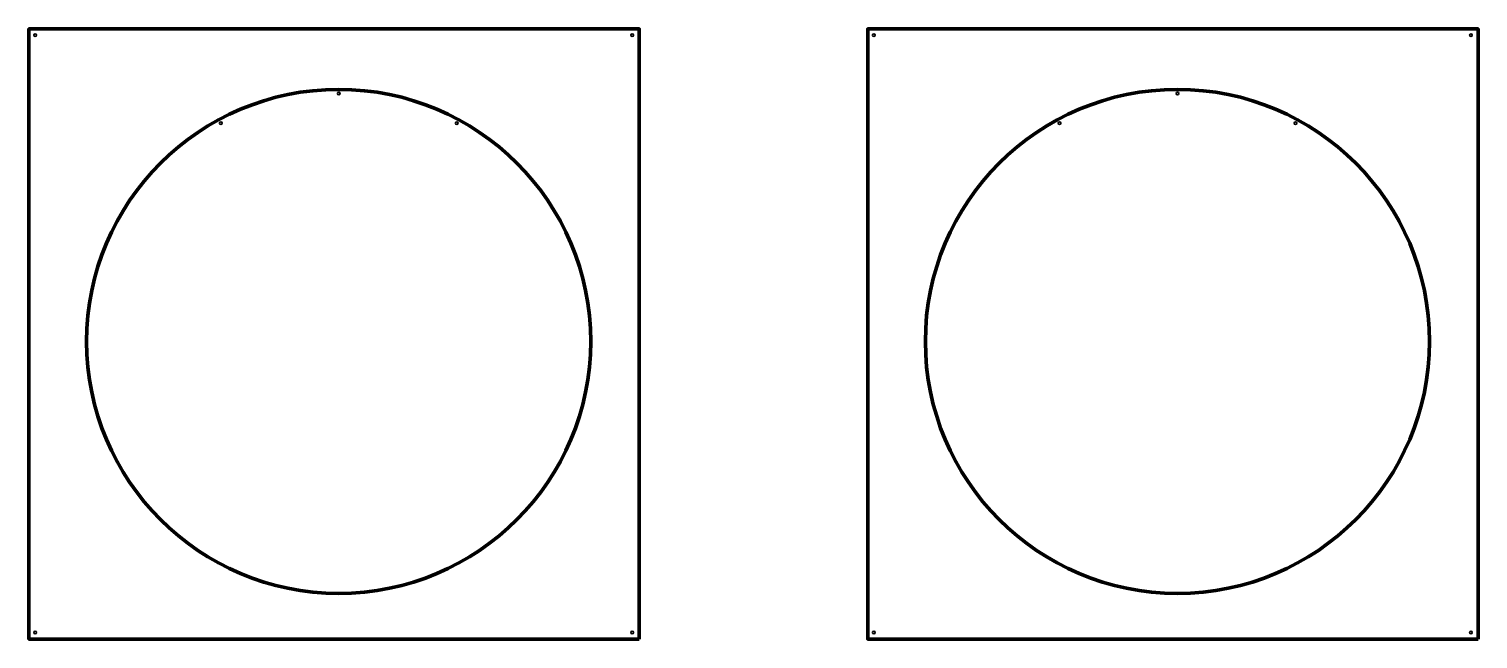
# Model space of a CAD drawing. Header units: inches. Extents: x -24.7 to 18, y -18 to 0.
import ezdxf

# ---------------------------------------------------------------- set-up
doc = ezdxf.new("R2010")
doc.units = ezdxf.units.IN
doc.header["$MEASUREMENT"] = 0
doc.layers.add('Layer 1', color=7, linetype='Continuous')

msp = doc.modelspace()

# ---------------------------------------------------------------- linework, layer by layer
at = {"layer": 'Layer 1', "color": 179, "lineweight": 106, "true_color": 0x231f20}
for points in [[(-6.736, -18), (-24.736, -18), (-24.736, 0), (-6.736, 0), (-6.736, -18)], [(18, -18), (0, -18), (0, 0), (18, 0), (18, -18)]]:
    msp.add_lwpolyline(points, dxfattribs=at)
at = {"layer": 'Layer 1', "color": 179, "lineweight": 35, "true_color": 0x231f20}
for points in [[(-24.583, -0.152), (-24.599, -0.167), (-24.599, -0.192), (-24.583, -0.208), (-24.568, -0.223), (-24.543, -0.223), (-24.528, -0.208), (-24.512, -0.192), (-24.512, -0.167), (-24.528, -0.152), (-24.543, -0.137), (-24.568, -0.137), (-24.583, -0.152)], [(-6.972, -0.152), (-6.988, -0.167), (-6.988, -0.192), (-6.972, -0.208), (-6.957, -0.223), (-6.932, -0.223), (-6.917, -0.208), (-6.901, -0.192), (-6.901, -0.167), (-6.917, -0.152), (-6.932, -0.137), (-6.957, -0.137), (-6.972, -0.152)], [(0.153, -0.152), (0.137, -0.167), (0.137, -0.192), (0.153, -0.208), (0.168, -0.223), (0.193, -0.223), (0.208, -0.208), (0.224, -0.192), (0.224, -0.167), (0.208, -0.152), (0.193, -0.137), (0.168, -0.137), (0.153, -0.152)], [(17.764, -0.152), (17.749, -0.167), (17.749, -0.192), (17.764, -0.208), (17.779, -0.223), (17.804, -0.223), (17.82, -0.208), (17.835, -0.192), (17.835, -0.167), (17.82, -0.152), (17.804, -0.137), (17.779, -0.137), (17.764, -0.152)], [(-15.629, -1.874), (-15.645, -1.89), (-15.645, -1.915), (-15.629, -1.93), (-15.614, -1.945), (-15.589, -1.945), (-15.574, -1.93), (-15.558, -1.915), (-15.558, -1.89), (-15.574, -1.874), (-15.589, -1.859), (-15.614, -1.859), (-15.629, -1.874)], [(9.107, -1.874), (9.091, -1.89), (9.091, -1.915), (9.107, -1.93), (9.122, -1.945), (9.147, -1.945), (9.162, -1.93), (9.178, -1.915), (9.178, -1.89), (9.162, -1.874), (9.147, -1.859), (9.122, -1.859), (9.107, -1.874)], [(-19.107, -2.749), (-19.122, -2.765), (-19.122, -2.79), (-19.107, -2.805), (-19.092, -2.82), (-19.067, -2.82), (-19.051, -2.805), (-19.036, -2.79), (-19.036, -2.765), (-19.051, -2.749), (-19.067, -2.734), (-19.092, -2.734), (-19.107, -2.749)], [(-12.149, -2.749), (-12.164, -2.765), (-12.164, -2.79), (-12.149, -2.805), (-12.133, -2.82), (-12.108, -2.82), (-12.093, -2.805), (-12.078, -2.79), (-12.078, -2.765), (-12.093, -2.749), (-12.108, -2.734), (-12.133, -2.734), (-12.149, -2.749)], [(5.629, -2.749), (5.614, -2.765), (5.614, -2.79), (5.629, -2.805), (5.645, -2.82), (5.669, -2.82), (5.685, -2.805), (5.7, -2.79), (5.7, -2.765), (5.685, -2.749), (5.669, -2.734), (5.645, -2.734), (5.629, -2.749)], [(12.587, -2.749), (12.572, -2.765), (12.572, -2.79), (12.587, -2.805), (12.603, -2.82), (12.628, -2.82), (12.643, -2.805), (12.659, -2.79), (12.659, -2.765), (12.643, -2.749), (12.628, -2.734), (12.603, -2.734), (12.587, -2.749)], [(-24.583, -17.777), (-24.599, -17.792), (-24.599, -17.817), (-24.583, -17.833), (-24.568, -17.848), (-24.543, -17.848), (-24.528, -17.833), (-24.512, -17.817), (-24.512, -17.792), (-24.528, -17.777), (-24.543, -17.762), (-24.568, -17.762), (-24.583, -17.777)], [(-6.972, -17.777), (-6.988, -17.792), (-6.988, -17.817), (-6.972, -17.833), (-6.957, -17.848), (-6.932, -17.848), (-6.917, -17.833), (-6.901, -17.817), (-6.901, -17.792), (-6.917, -17.777), (-6.932, -17.762), (-6.957, -17.762), (-6.972, -17.777)], [(0.153, -17.777), (0.137, -17.792), (0.137, -17.817), (0.153, -17.833), (0.168, -17.848), (0.193, -17.848), (0.208, -17.833), (0.224, -17.817), (0.224, -17.792), (0.208, -17.777), (0.193, -17.762), (0.168, -17.762), (0.153, -17.777)], [(17.764, -17.777), (17.749, -17.792), (17.749, -17.817), (17.764, -17.833), (17.779, -17.848), (17.804, -17.848), (17.82, -17.833), (17.835, -17.817), (17.835, -17.792), (17.82, -17.777), (17.804, -17.762), (17.779, -17.762), (17.764, -17.777)]]:
    msp.add_open_spline(points, degree=3, knots=[0, 0, 0, 0, 1, 1, 1, 2, 2, 2, 3, 3, 3, 4, 4, 4, 4], dxfattribs=at)
at = {"layer": 'Layer 1', "color": 179, "lineweight": 106, "true_color": 0x231f20}
for points in [[(-8.167, -9.218), (-8.167, -13.324), (-11.495, -16.653), (-15.602, -16.653), (-19.708, -16.653), (-23.037, -13.324), (-23.037, -9.218), (-23.037, -5.112), (-19.708, -1.783), (-15.602, -1.783), (-11.495, -1.783), (-8.167, -5.112), (-8.167, -9.218)], [(16.569, -9.218), (16.569, -13.324), (13.241, -16.653), (9.135, -16.653), (5.028, -16.653), (1.7, -13.324), (1.7, -9.218), (1.7, -5.112), (5.028, -1.783), (9.135, -1.783), (13.241, -1.783), (16.569, -5.112), (16.569, -9.218)]]:
    msp.add_open_spline(points, degree=3, knots=[0, 0, 0, 0, 1, 1, 1, 2, 2, 2, 3, 3, 3, 4, 4, 4, 4], dxfattribs=at)

doc.saveas('drawing.dxf')
